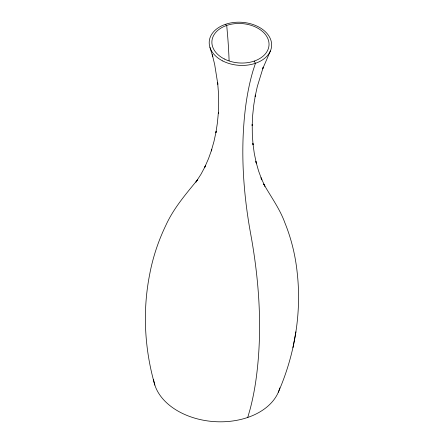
<?xml version="1.0" encoding="UTF-8"?>
<svg xmlns="http://www.w3.org/2000/svg" width="444" height="444" viewBox="0 0 444 444"><rect width="100%" height="100%" fill="white"/><g stroke="black" fill="none" stroke-linecap="round" stroke-linejoin="round"><path stroke-width="0.67" d="M278.316 392.241C294.677 354.873 301.77 313.231 297.197 272.616C295.421 255.589 291.358 238.761 284.92 222.894C279.87 208.891 270.973 196.864 263.714 184.021L264.935 186.275L261.033 177.811L261.855 179.881L258.53 170.807L255.888 161.461L256.305 163.114L254.279 153.341L252.914 143.412L253.063 144.777L252.325 134.621L252.214 124.403L252.164 125.63L252.664 115.379L253.746 105.173L255.4 95.049L255.156 96.342L257.337 86.43L263.264 67.155L262.676 68.848L270.402 50.955M292.968 347.635L295.932 331.807M247.752 417.443L250.089 409.307A393.323 148.823 71.1 0 0 255.666 382.034C262.521 334.987 259.84 286.952 251.809 240.232L249.7 228.438C242.735 187.734 240.387 145.959 245.848 104.923A361.089 136.63 71.1 0 1 253.052 70.685L255.439 63.292L254.207 61.094M225.408 24.337L226.718 25.43L227.766 37.357A363.542 137.557 71.1 0 1 229.104 60.789M209.968 47.469L212.77 56.666L212.304 54.801L214.663 64.441L217.826 84.227L217.677 82.839L218.465 93.018L218.692 103.247L218.343 113.492L218.393 112.282L217.455 122.494L215.923 132.617L216.161 131.341L214.03 141.242L211.277 150.943L211.799 149.445L208.48 158.724L204.529 167.693L205.478 165.845L201.021 174.192L195.926 182.112L197.536 179.803C185.825 194.15 173.56 208.325 165.834 225.374C158.236 241.148 152.669 257.936 149.528 275.163C142.441 311.544 144.6 349.556 154.867 385.12M279.837 387.856A63.875 44.05 4 0 1 214.391 421.617A63.875 44.05 4 0 1 153.58 379.559M222.766 60.972A31.263 21.562 4 0 0 271.556 46.62A31.263 21.562 4 0 0 226.951 23.843A31.263 21.562 4 0 0 222.766 60.972M224.298 58.969A28.621 19.736 4 0 0 268.959 45.832A28.621 19.736 4 0 0 228.127 24.981A28.621 19.736 4 0 0 224.298 58.969"/></g></svg>
